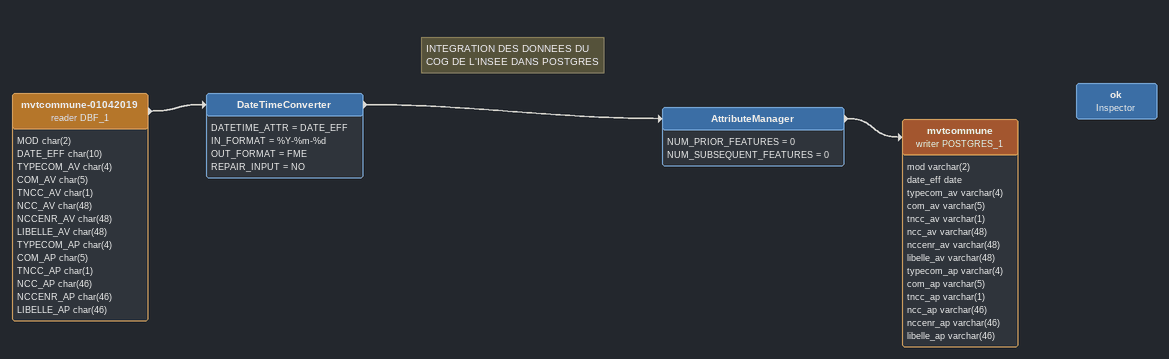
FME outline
mvtcommune-01042019 (reader DBF_1)
    attributes: MOD char(2), DATE_EFF char(10), TYPECOM_AV char(4), COM_AV char(5), TNCC_AV char(1), NCC_AV char(48), NCCENR_AV char(48), LIBELLE_AV char(48), TYPECOM_AP char(4), COM_AP char(5), TNCC_AP char(1), NCC_AP char(46), NCCENR_AP char(46), LIBELLE_AP char(46)
    -> DateTimeConverter
Note: INTEGRATION DES DONNEES DU COG DE L'INSEE DANS POSTGRES
DateTimeConverter
    DATETIME_ATTR = DATE_EFF
    IN_FORMAT = %Y-%m-%d
    OUT_FORMAT = FME
    REPAIR_INPUT = NO
    -> AttributeManager
AttributeManager
    NUM_PRIOR_FEATURES = 0
    NUM_SUBSEQUENT_FEATURES = 0
    -> mvtcommune (writer POSTGRES_1)
mvtcommune (writer POSTGRES_1)
    attributes: mod varchar(2), date_eff date, typecom_av varchar(4), com_av varchar(5), tncc_av varchar(1), ncc_av varchar(48), nccenr_av varchar(48), libelle_av varchar(48), typecom_ap varchar(4), com_ap varchar(5), tncc_ap varchar(1), ncc_ap varchar(46), nccenr_ap varchar(46), libelle_ap varchar(46)
ok: Inspector
